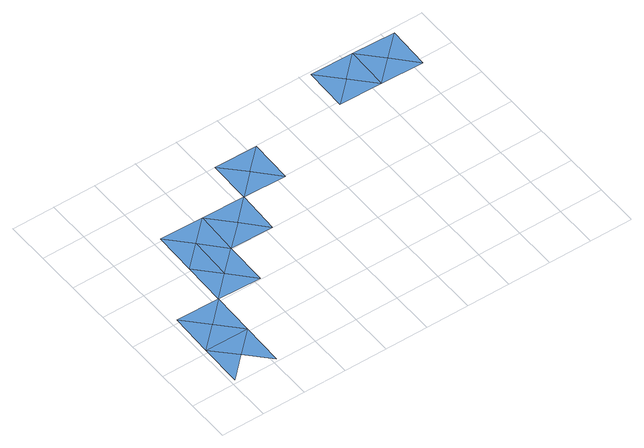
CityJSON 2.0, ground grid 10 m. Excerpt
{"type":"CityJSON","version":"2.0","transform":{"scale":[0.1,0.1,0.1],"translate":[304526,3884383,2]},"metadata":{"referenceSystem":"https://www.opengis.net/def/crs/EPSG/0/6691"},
"CityObjects":{
"waterbody1":{"type":"WaterBody","attributes":{"name":"静岡県第4次地震被害想定（元禄型関東地震）","種類":"3","津波浸水想定.浸水ランクフィールド":"Tsunami_rank.xml","津波浸水想定.浸水ランク":"1","class":"1140"},"geometry":[{"type":"MultiSurface","lod":"1","boundaries":[[[0,1,2]],[[3,2,1]],[[2,4,0]],[[4,2,5]],[[1,6,3]],[[0,4,7]],[[0,6,1]]]}]},
"waterbody2":{"type":"WaterBody","attributes":{"name":"静岡県第4次地震被害想定（元禄型関東地震）","種類":"3","津波浸水想定.浸水ランクフィールド":"Tsunami_rank.xml","津波浸水想定.浸水ランク":"1","class":"1140"},"geometry":[{"type":"MultiSurface","lod":"1","boundaries":[[[8,9,6]],[[10,11,9]],[[10,12,11]],[[10,13,14]],[[10,14,12]],[[8,13,9]],[[6,9,11]],[[13,10,9]]]}]},
"waterbody3":{"type":"WaterBody","attributes":{"name":"静岡県第4次地震被害想定（元禄型関東地震）","種類":"3","津波浸水想定.浸水ランクフィールド":"Tsunami_rank.xml","津波浸水想定.浸水ランク":"2","class":"1140"},"geometry":[{"type":"MultiSurface","lod":"1","boundaries":[[[15,16,17]],[[16,15,14]],[[14,13,16]],[[16,13,17]]]}]},
"waterbody4":{"type":"WaterBody","attributes":{"name":"静岡県第4次地震被害想定（元禄型関東地震）","種類":"3","津波浸水想定.浸水ランクフィールド":"Tsunami_rank.xml","津波浸水想定.浸水ランク":"1","class":"1140"},"geometry":[{"type":"MultiSurface","lod":"1","boundaries":[[[18,19,20]],[[15,19,21]],[[19,15,20]],[[21,19,18]]]}]},
"waterbody5":{"type":"WaterBody","attributes":{"name":"静岡県第4次地震被害想定（元禄型関東地震）","種類":"3","津波浸水想定.浸水ランクフィールド":"Tsunami_rank.xml","津波浸水想定.浸水ランク":"1","class":"1140"},"geometry":[{"type":"MultiSurface","lod":"1","boundaries":[[[22,23,24]],[[24,23,25]],[[24,25,26]],[[24,26,22]],[[22,27,28]],[[27,29,28]],[[29,23,28]],[[22,28,23]]]}]}
},
"vertices":[
[111,106,2],[63,157,2],[11,108,2],[14,208,2],[60,57,2],[9,8,2],[114,206,2],[109,6,2],
[214,203,2],[165,255,2],[168,355,2],[116,306,2],[119,406,2],[216,303,2],[219,403,2],
[319,401,2],[268,352,2],[316,301,2],
[421,498,2],[370,450,2],[419,398,2],[321,501,2],
[721,491,2],[724,591,2],[673,542,2],[624,593,2],[621,493,2],[821,488,2],[773,540,2],[824,588,2]
]}
